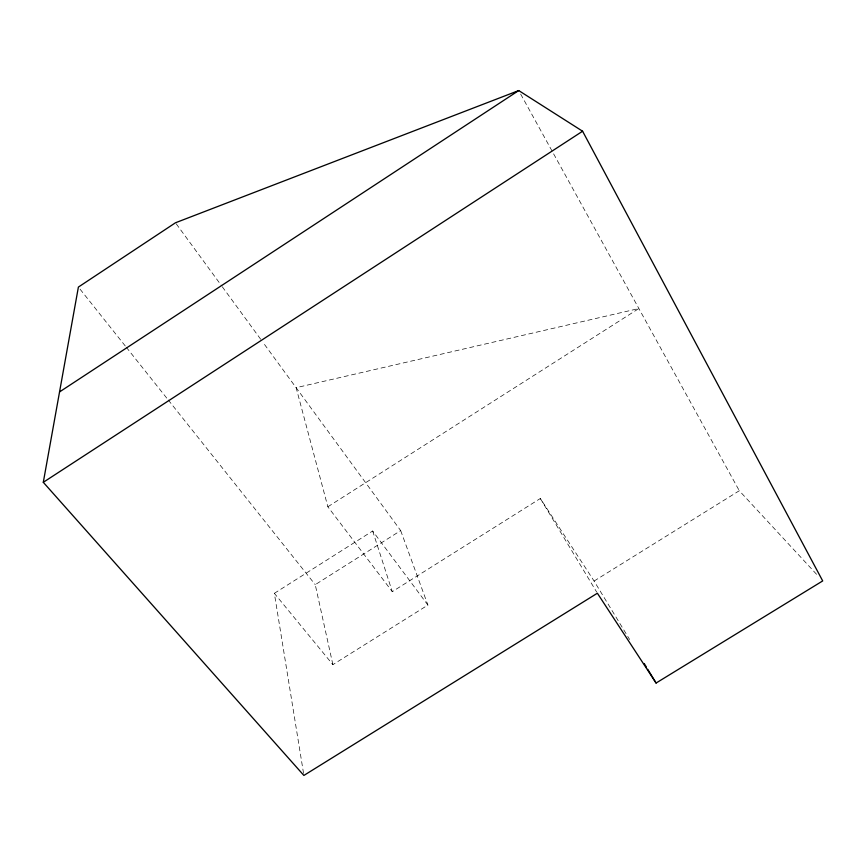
<?xml version="1.0" encoding="UTF-8"?>
<svg xmlns="http://www.w3.org/2000/svg" width="866" height="866" viewBox="0 0 866 866"><rect width="100%" height="100%" fill="white"/><g stroke="black" fill="none" stroke-linecap="round" stroke-linejoin="round"><path stroke-width="0.65" stroke-dasharray="4.33 3.25" d="M327.857 506.772L638.87 308.534L296.129 387.687L327.857 506.772L392.276 591.651L540.33 498.491L594.087 581.043L629.614 639.487M274.349 593.329L372.661 530.999L427.901 605.074L332.88 664.644L274.349 593.329L303.674 774.117M332.88 664.644L315.246 584.669L400.677 530.598L262.788 342.124M594.087 581.043L739.304 490.741L817.201 574.981M80.073 289.19L125.429 346.173M126.274 347.234L167.419 398.945M168.264 399.995L315.246 584.669M176.263 223.861L221.512 285.704M222.302 286.787L261.997 341.042M540.33 498.491L596.674 592.063M520.683 94.113L739.304 490.741M400.677 530.598L427.901 605.074M372.661 530.999L392.276 591.651"/><path stroke-width="1.3" d="M43.3 482.308L78.395 287.079L175.473 222.779L518.723 90.562L582.591 131.221L822.7 580.924L656.082 683.036L597.378 593.221L303.879 775.438L43.3 482.308L582.591 131.221M59.548 391.919L518.723 90.562M644.239 663.551L646.328 666.993M647.725 669.277L656.082 683.036"/></g></svg>
